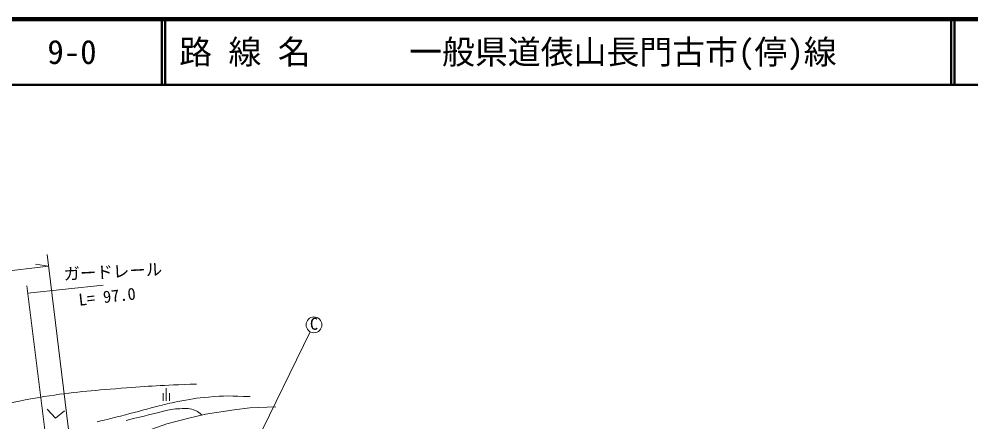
# Model space of a CAD drawing. Units: millimetres, scale not verified. Extents: x 40000 to 680000, y 20000 to 380000.
# Drawn here: x 156035 to 300752, y 318750 to 380000 of the extents above; entities that cross this region are included whole.
import ezdxf
from ezdxf.enums import TextEntityAlignment as Align

# ---------------------------------------------------------------- set-up
doc = ezdxf.new("R2010")
doc.units = ezdxf.units.MM
doc.header["$LTSCALE"] = 1000
for name, color, linetype, lineweight in [('M-BGD', 7, 'Continuous', 13), ('M-STR-HTXT', 7, 'Continuous', 13), ('M-TTL', 2, 'Continuous', 140), ('M-TTL-LINE', 7, 'Continuous', 50), ('M-TTL-TXT', 7, 'Continuous', 13)]:
    doc.layers.add(name, color=color, linetype=linetype, lineweight=lineweight)
doc.styles.add('ＭＳ ゴシック', font='')
doc.styles.get('ＭＳ ゴシック').set_extended_font_data('MS Gothic')

msp = doc.modelspace()

# ---------------------------------------------------------------- linework, layer by layer
at = {"layer": 'M-BGD'}
for p, q in [((200296, 332469), (190968, 313397)), ((177953, 323133), (177953, 321976)), ((178425, 323889), (178425, 321976)), ((178897, 323133), (178897, 321976))]:
    msp.add_line(p, q, dxfattribs=at)
for points in [[(160329, 320704), (161591, 319310), (162936, 320435)], [(160585, 312832), (164381, 313695), (169319, 315242), (178518, 318475), (181837, 319347), (184392, 319924), (188717, 320604), (191147, 320874), (195073, 321061)]]:
    msp.add_lwpolyline(points, dxfattribs=at)
msp.add_circle((200875, 333520), 1200, dxfattribs=at)
for points, knots in [([(68920, 300128), (70424, 300228), (70859, 300292), (72097, 300444), (75228, 300830), (76920, 301430), (80011, 302064), (82469, 302569), (83865, 302768), (86304, 303357), (91756, 304675), (94766, 305589), (100195, 306999), (102400, 307572), (103629, 307920), (105850, 308432), (113375, 310168), (117747, 310347), (125348, 311712), (127230, 312049), (128305, 312145), (130162, 312600), (133277, 313361), (135063, 313703), (138060, 314843), (141525, 316160), (143173, 317566), (146590, 319002), (148830, 319944), (150137, 320362), (152478, 321012), (155304, 321796), (156920, 322141), (159816, 322601), (164367, 323324), (166953, 323488), (171547, 323863), (176021, 324228), (177510, 324292), (183020, 324517)], [0, 0, 0, 0, 1, 1, 1, 2, 2, 2, 3, 3, 3, 4, 4, 4, 5, 5, 5, 6, 6, 6, 7, 7, 7, 8, 8, 8, 9, 9, 9, 10, 10, 10, 11, 11, 11, 12, 12, 12, 13, 13, 13, 13]), ([(167905, 318756), (169625, 319182), (170061, 319293), (171441, 319644), (173581, 320190), (174769, 320535), (176909, 321077), (178177, 321398), (178882, 321606), (180165, 321856), (181970, 322209), (182993, 322369), (184823, 322542), (187301, 322775), (188218, 322705), (191195, 322604)], [0, 0, 0, 0, 1, 1, 1, 2, 2, 2, 3, 3, 3, 4, 4, 4, 5, 5, 5, 5]), ([(179116, 320645), (179742, 320744), (179956, 320756), (180497, 320769), (181433, 320792), (182045, 320911), (182876, 320479), (183284, 320266), (183479, 320146), (183840, 319799)], [0, 0, 0, 0, 1, 1, 1, 2, 2, 2, 3, 3, 3, 3])]:
    msp.add_open_spline(points, degree=3, knots=knots, dxfattribs=at)
msp.add_open_spline([(172334, 318983), (175725, 319814), (175725, 319814), (179116, 320645)], degree=3, dxfattribs=at)
at = {"layer": 'M-STR-HTXT'}
for p, q in [((160300, 344229), (164050, 313620)), ((64157, 330862), (160520, 342430)), ((160520, 342430), (158543, 342714)), ((157225, 339424), (160858, 310136)), ((157361, 338324), (168839, 339569))]:
    msp.add_line(p, q, dxfattribs=at)
at = {"layer": 'M-TTL'}
msp.add_line((680000, 380000), (40000, 380000), dxfattribs=at)
at = {"layer": 'M-TTL-LINE'}
for p, q in [((177750, 380000), (177750, 370000)), ((178250, 380000), (178250, 370000)), ((297750, 380000), (297750, 370000)), ((298250, 380000), (298250, 370000)), ((40000, 370000), (680000, 370000))]:
    msp.add_line(p, q, dxfattribs=at)

# ---------------------------------------------------------------- texts
at = {"layer": 'M-BGD', "style": 'ＭＳ ゴシック'}
msp.add_text('C', height=1833, dxfattribs=at).set_placement((200883, 332218), align=Align.BOTTOM_CENTER)
at = {"layer": 'M-STR-HTXT', "style": 'ＭＳ ゴシック'}
for s, rotation, p in [('ガードレール', 2.982, (162883, 339754)), ('L= 97.0', 6.345, (165249, 335863))]:
    msp.add_text(s, height=1833, rotation=rotation, dxfattribs=at).set_placement(p, align=Align.BOTTOM_LEFT)
at = {"layer": 'M-TTL-TXT', "style": 'ＭＳ ゴシック'}
for s, p in [('図面コード      9-0', (120380, 375000)), ('路 線 名      一般県道俵山長門古市(停)線', (180380, 375000))]:
    msp.add_text(s, height=3666, dxfattribs=at).set_placement(p, align=Align.MIDDLE_LEFT)

doc.saveas('drawing.dxf')
